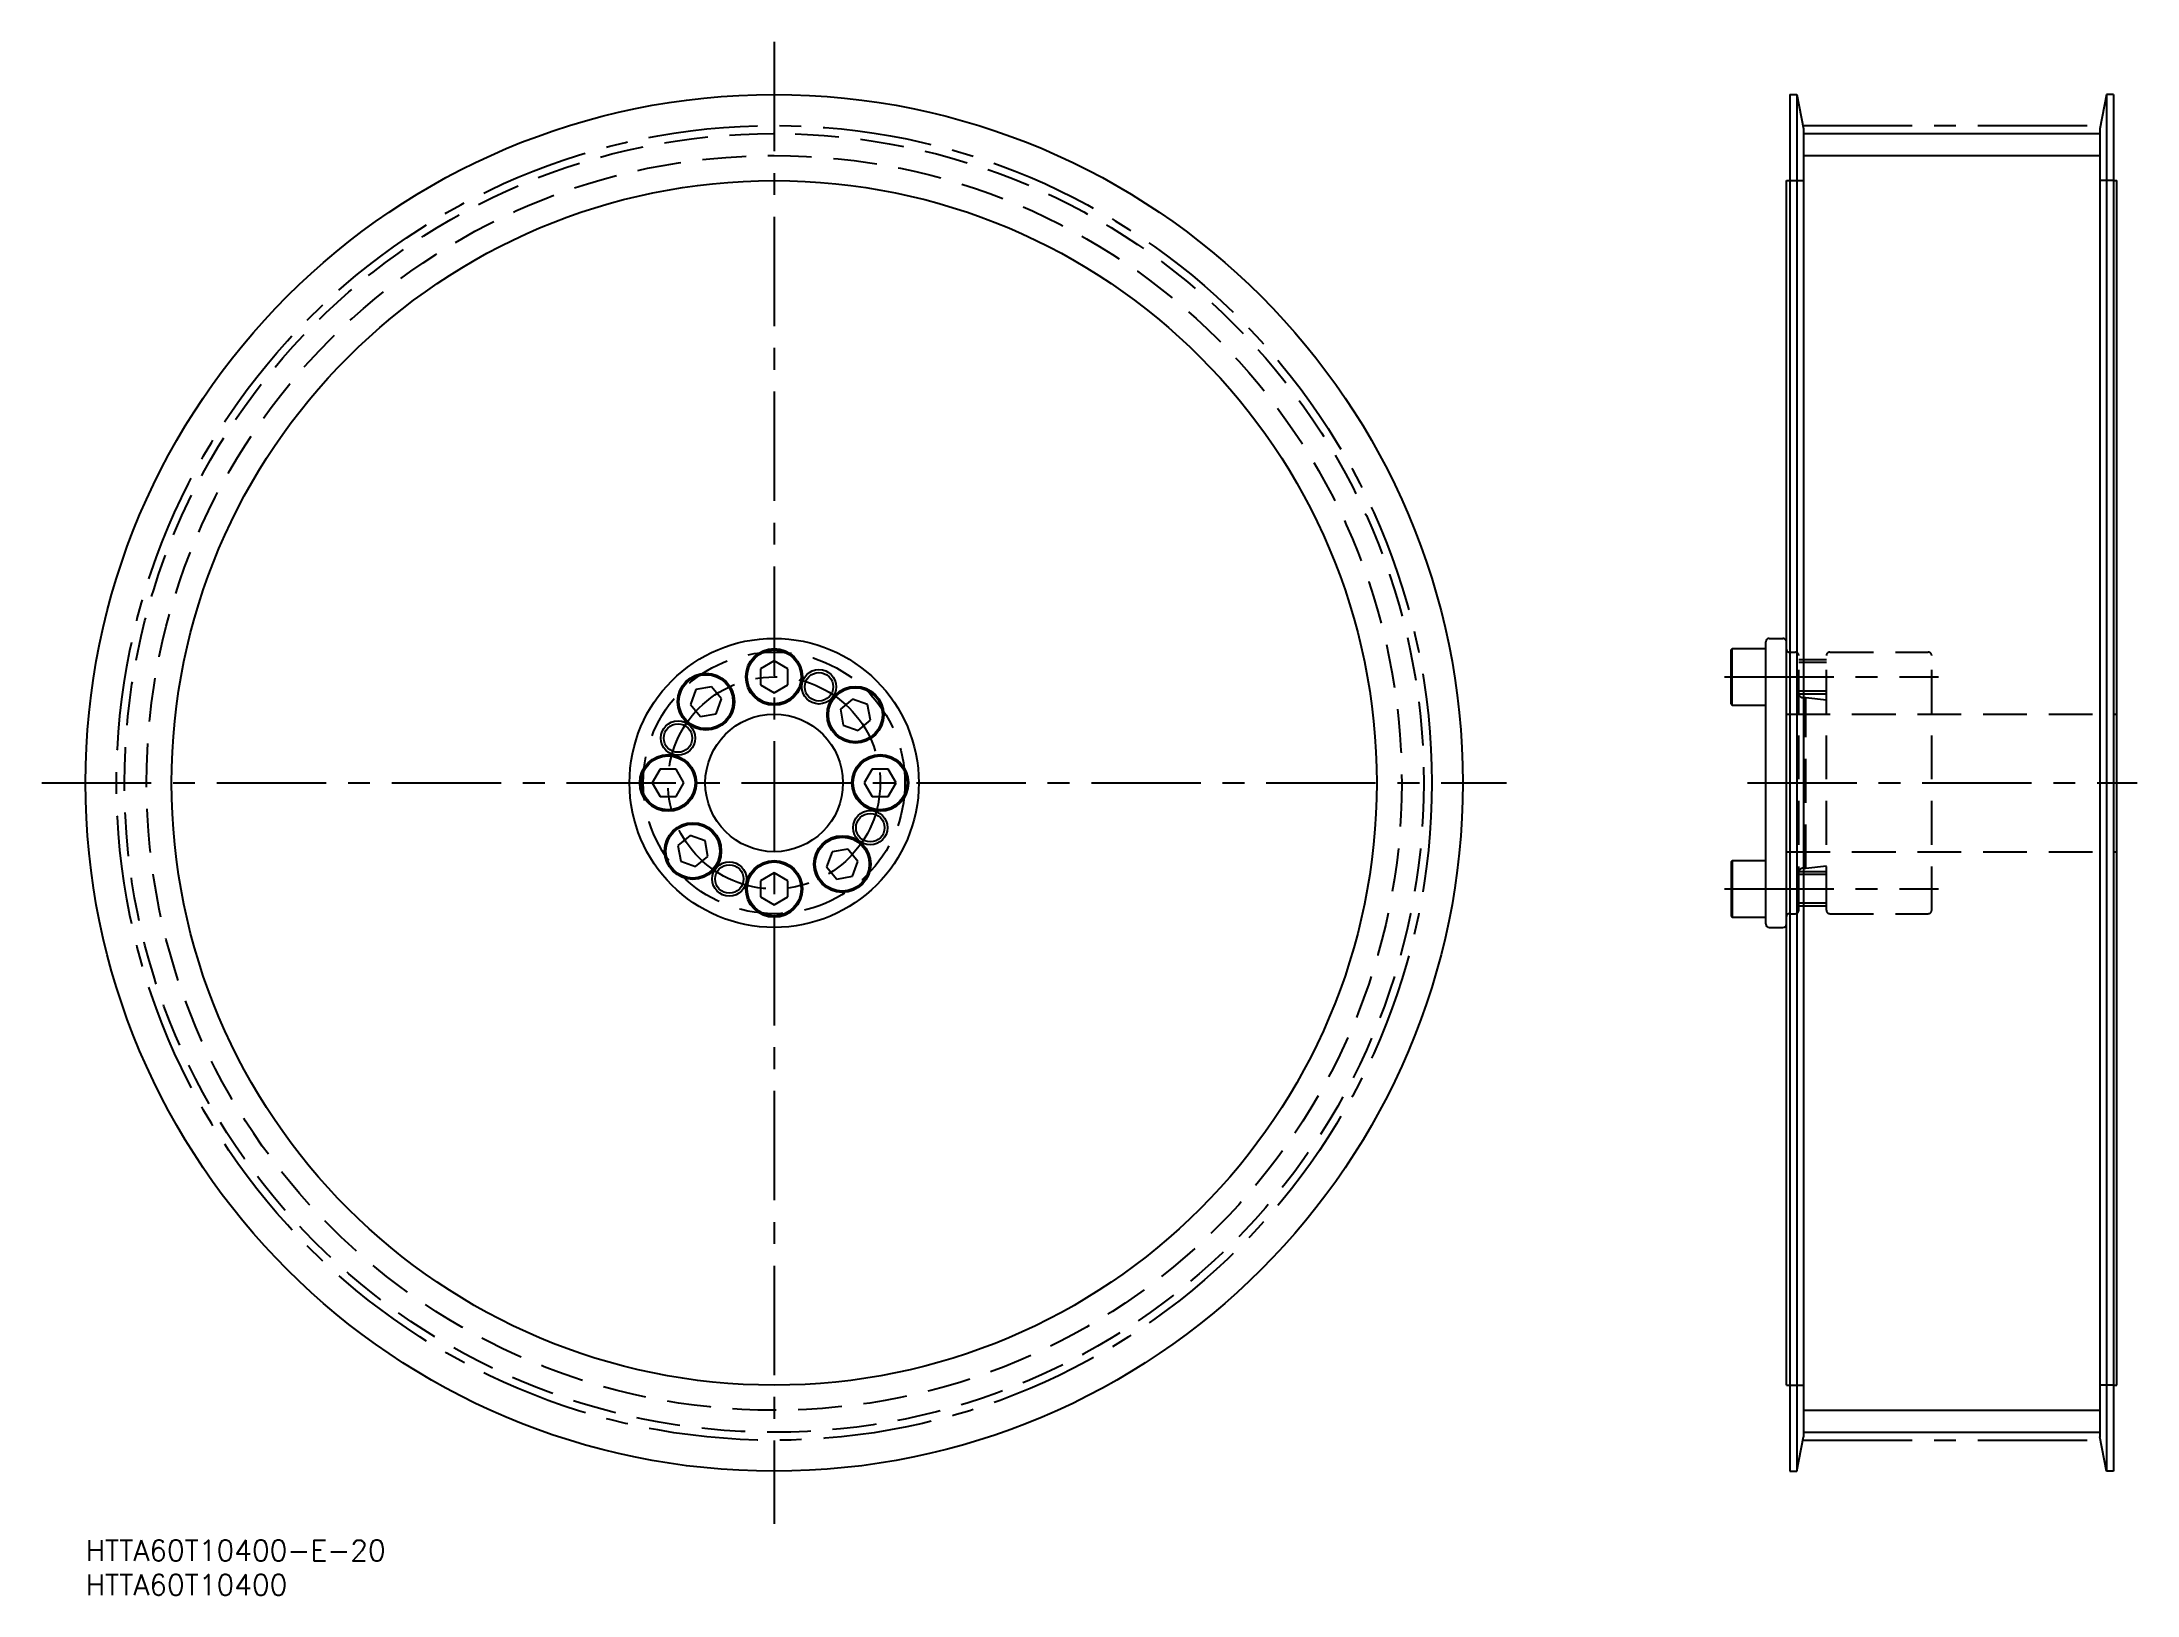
# Model space of a CAD drawing. Extents: x -6 to 298, y -8 to 218.
import ezdxf

# ---------------------------------------------------------------- set-up
doc = ezdxf.new("R2010")
doc.units = 0
doc.header["$LTSCALE"] = 0.5
doc.linetypes.add('CENTER', pattern=[50.8, 31.75, -6.35, 6.35, -6.35])
doc.linetypes.add('DASHED', pattern=[19.05, 12.7, -6.35])
for name, color, linetype in [('MSM_CENTER', 1, 'CENTER'), ('MSM_CONTINUOUS', 7, 'CONTINUOUS'), ('MSM_DASHED', 4, 'DASHED'), ('MSM_NARROW', 5, 'CONTINUOUS'), ('MSM_PART_NUMBER', 7, 'CONTINUOUS')]:
    doc.layers.add(name, color=color, linetype=linetype)
doc.styles.get("Standard").update_dxf_attribs({"font": 'txt.shx', "height": 3, "bigfont": 'bigfont.shx'})

# ---------------------------------------------------------------- blocks, each defined once
blk = doc.blocks.new('*U2')
at = {"layer": 'MSM_PART_NUMBER'}
blk.add_text('HTTA60T10400-E-20', height=3, dxfattribs=at).set_placement((0, -3))
blk = doc.blocks.new('*U3')
at = {"layer": 'MSM_PART_NUMBER'}
blk.add_text('HTTA60T10400', height=3, dxfattribs=at).set_placement((0, -8))

msp = doc.modelspace()

# ---------------------------------------------------------------- linework, layer by layer
at = {"layer": 'MSM_CENTER'}
for p, q in [((100, 217.65), (100, 2.35)), ((249.4, 205.49), (292.6, 205.49)), ((238, 125.4), (269.1, 125.4)), ((-6.33, 110), (206.33, 110)), ((241.33, 110), (297.93, 110)), ((238, 94.6), (269.1, 94.6)), ((249.4, 14.5), (292.6, 14.5))]:
    msp.add_line(p, q, dxfattribs=at)
for radius in [95.5, 15.4]:
    msp.add_circle((100, 110), radius, dxfattribs=at)
at = {"layer": 'MSM_CONTINUOUS'}
for p, q in [((247.5, 210), (247.5, 10)), ((247.5, 210), (248.5, 210)), ((248.5, 210), (249.5, 205)), ((248.5, 210), (248.5, 10)), ((293.5, 210), (292.5, 205)), ((294.5, 210), (293.5, 210)), ((293.5, 210), (293.5, 10)), ((294.5, 210), (294.5, 10)), ((249.5, 205), (249.5, 15)), ((249.5, 204.34), (292.5, 204.34)), ((292.5, 205), (292.5, 15)), ((247, 22.5), (247, 197.5)), ((247, 197.5), (247.5, 197.5)), ((294.5, 197.5), (295, 197.5)), ((295, 22.5), (295, 197.5)), ((244.5, 131), (246.5, 131)), ((239, 129.32), (239.11, 129.52)), ((239, 121.48), (239, 129.32)), ((239.11, 129.52), (244, 129.52)), ((239.11, 121.27), (239.11, 129.52)), ((244, 89.5), (244, 130.5)), ((244, 121.27), (244, 129.52)), ((244, 122.9), (244, 127.9)), ((247, 110), (247, 130.5)), ((100, 127.71), (98, 126.55)), ((98, 126.55), (98, 124.25)), ((102, 126.55), (100, 127.71)), ((101, 127.13), (101, 127.13)), ((101.5, 126.84), (101.5, 126.84)), ((102, 124.25), (102, 126.55)), ((88.62, 123.57), (87.83, 121.4)), ((90.89, 123.97), (88.62, 123.57)), ((92.38, 122.2), (90.89, 123.97)), ((91.59, 120.03), (92.38, 122.2)), ((98, 124.25), (100, 123.09)), ((100, 123.09), (102, 124.25)), ((111.4, 122.17), (109.63, 120.69)), ((113.57, 121.38), (111.4, 122.17)), ((87.83, 121.4), (89.31, 119.63)), ((89.31, 119.63), (91.59, 120.03)), ((109.63, 120.69), (110.03, 118.41)), ((112.2, 117.62), (113.97, 119.11)), ((113.97, 119.11), (113.57, 121.38)), ((239, 121.48), (239.11, 121.27)), ((239.11, 121.27), (244, 121.27)), ((110.03, 118.41), (112.2, 117.62)), ((83.45, 112), (82.29, 110)), ((82.29, 110), (83.45, 108)), ((85.75, 112), (83.45, 112)), ((86.91, 110), (85.75, 112)), ((85.75, 108), (86.91, 110)), ((114.25, 112), (113.09, 110)), ((113.09, 110), (114.25, 108)), ((116.55, 112), (114.25, 112)), ((117.71, 110), (116.55, 112)), ((116.55, 108), (117.71, 110)), ((83.45, 108), (85.75, 108)), ((114.25, 108), (116.55, 108)), ((87.8, 102.38), (86.03, 100.89)), ((86.03, 100.89), (86.43, 98.62)), ((89.97, 101.59), (87.8, 102.38)), ((90.37, 99.31), (89.97, 101.59)), ((86.43, 98.62), (88.6, 97.83)), ((88.6, 97.83), (90.37, 99.31)), ((108.41, 99.97), (107.62, 97.8)), ((107.62, 97.8), (109.11, 96.03)), ((110.69, 100.37), (108.41, 99.97)), ((112.17, 98.6), (110.69, 100.37)), ((111.38, 96.43), (112.17, 98.6)), ((239, 98.52), (239.11, 98.72)), ((239, 98.52), (239, 90.68)), ((239.11, 98.72), (244, 98.72)), ((239.11, 98.72), (239.11, 90.47)), ((100, 96.91), (98, 95.75)), ((98, 95.75), (98, 93.45)), ((102, 95.75), (100, 96.91)), ((102, 93.45), (102, 95.75)), ((109.11, 96.03), (111.38, 96.43)), ((98, 93.45), (100, 92.29)), ((100, 92.29), (102, 93.45)), ((239, 90.68), (239.11, 90.47)), ((239.11, 90.47), (244, 90.47)), ((244.5, 89), (246.5, 89)), ((247, 22.5), (247.5, 22.5)), ((294.5, 22.5), (295, 22.5)), ((249.5, 15.65), (292.5, 15.65)), ((248.5, 10), (249.5, 15)), ((293.5, 10), (292.5, 15)), ((247.5, 10), (248.5, 10)), ((294.5, 10), (293.5, 10))]:
    msp.add_line(p, q, dxfattribs=at)
for centre, radius in [((100, 110), 100), ((100, 110), 87.5), ((100, 110), 21), ((100, 125.4), 4.12), ((100, 125.4), 3.92), ((90.1, 121.8), 4.12), ((90.1, 121.8), 3.92), ((106.51, 123.96), 2.07), ((111.8, 119.9), 4.12), ((111.8, 119.9), 3.92), ((100, 110), 10), ((86.04, 116.51), 2.07), ((84.6, 110), 4.12), ((84.6, 110), 3.92), ((115.4, 110), 4.12), ((115.4, 110), 3.92), ((88.2, 100.1), 4.12), ((88.2, 100.1), 3.92), ((113.96, 103.49), 2.07), ((109.9, 98.2), 4.12), ((109.9, 98.2), 3.92), ((93.49, 96.04), 2.07), ((100, 94.6), 4.12), ((100, 94.6), 3.92)]:
    msp.add_circle(centre, radius, dxfattribs=at)
for centre, start, end in [((244.5, 130.5), 90, 180), ((246.5, 130.5), 0, 90), ((244.5, 89.5), 180, 270), ((246.5, 89.5), 270, 0)]:
    msp.add_arc(centre, 0.5, start, end, dxfattribs=at)
at = {"layer": 'MSM_DASHED'}
for p, q in [((247.5, 197.5), (249.5, 197.5)), ((294.5, 197.5), (292.5, 197.5)), ((247.41, 129), (248.3, 129)), ((248.8, 91.5), (248.8, 128.5)), ((252.8, 127.9), (248.8, 127.9)), ((252.8, 91.5), (252.8, 128.5)), ((253.3, 129), (267.6, 129)), ((268.1, 91.5), (268.1, 128.5)), ((252.8, 127.47), (248.8, 127.47)), ((252.8, 123.33), (248.8, 123.33)), ((252.8, 122.9), (248.8, 122.9)), ((249.4, 122.4), (249.8, 122.4)), ((249.8, 97.6), (249.8, 122.4)), ((249.8, 122.4), (252.8, 122.07)), ((247, 120), (295, 120)), ((247, 100), (295, 100)), ((249.4, 97.6), (249.8, 97.6)), ((249.8, 97.6), (252.8, 97.93)), ((252.8, 97.1), (248.8, 97.1)), ((252.8, 96.67), (248.8, 96.67)), ((252.8, 92.53), (248.8, 92.53)), ((252.8, 92.1), (248.8, 92.1)), ((247.41, 91), (248.3, 91)), ((253.3, 91), (267.6, 91)), ((247.5, 22.5), (249.5, 22.5)), ((294.5, 22.5), (292.5, 22.5))]:
    msp.add_line(p, q, dxfattribs=at)
for radius in [94.34, 91.14, 19]:
    msp.add_circle((100, 110), radius, dxfattribs=at)
for centre, radius, start, end in [((247.41, 129.41), 0.41, 180, 270), ((248.3, 128.5), 0.5, 0, 90), ((253.3, 128.5), 0.5, 90, 180), ((267.6, 128.5), 0.5, 0, 90), ((249.4, 123), 0.6, 180.0007, 270), ((249.4, 97), 0.6, 90, 179.9993), ((248.3, 91.5), 0.5, 270, 0), ((253.3, 91.5), 0.5, 180, 270), ((267.6, 91.5), 0.5, 270, 0), ((247.41, 90.59), 0.41, 90, 180)]:
    msp.add_arc(centre, radius, start, end, dxfattribs=at)
at = {"layer": 'MSM_NARROW'}
for p, q in [((249.5, 201.14), (292.5, 201.14)), ((249.5, 18.85), (292.5, 18.85))]:
    msp.add_line(p, q, dxfattribs=at)
for centre in [(106.51, 123.96), (86.04, 116.51), (113.96, 103.49), (93.49, 96.04)]:
    msp.add_circle(centre, 2.5, dxfattribs=at)

# ---------------------------------------------------------------- block references
at = {"layer": 'MSM_CONTINUOUS'}
for name in ['*U2', '*U3']:
    msp.add_blockref(name, (0, 0), dxfattribs=at)

doc.saveas('drawing.dxf')
